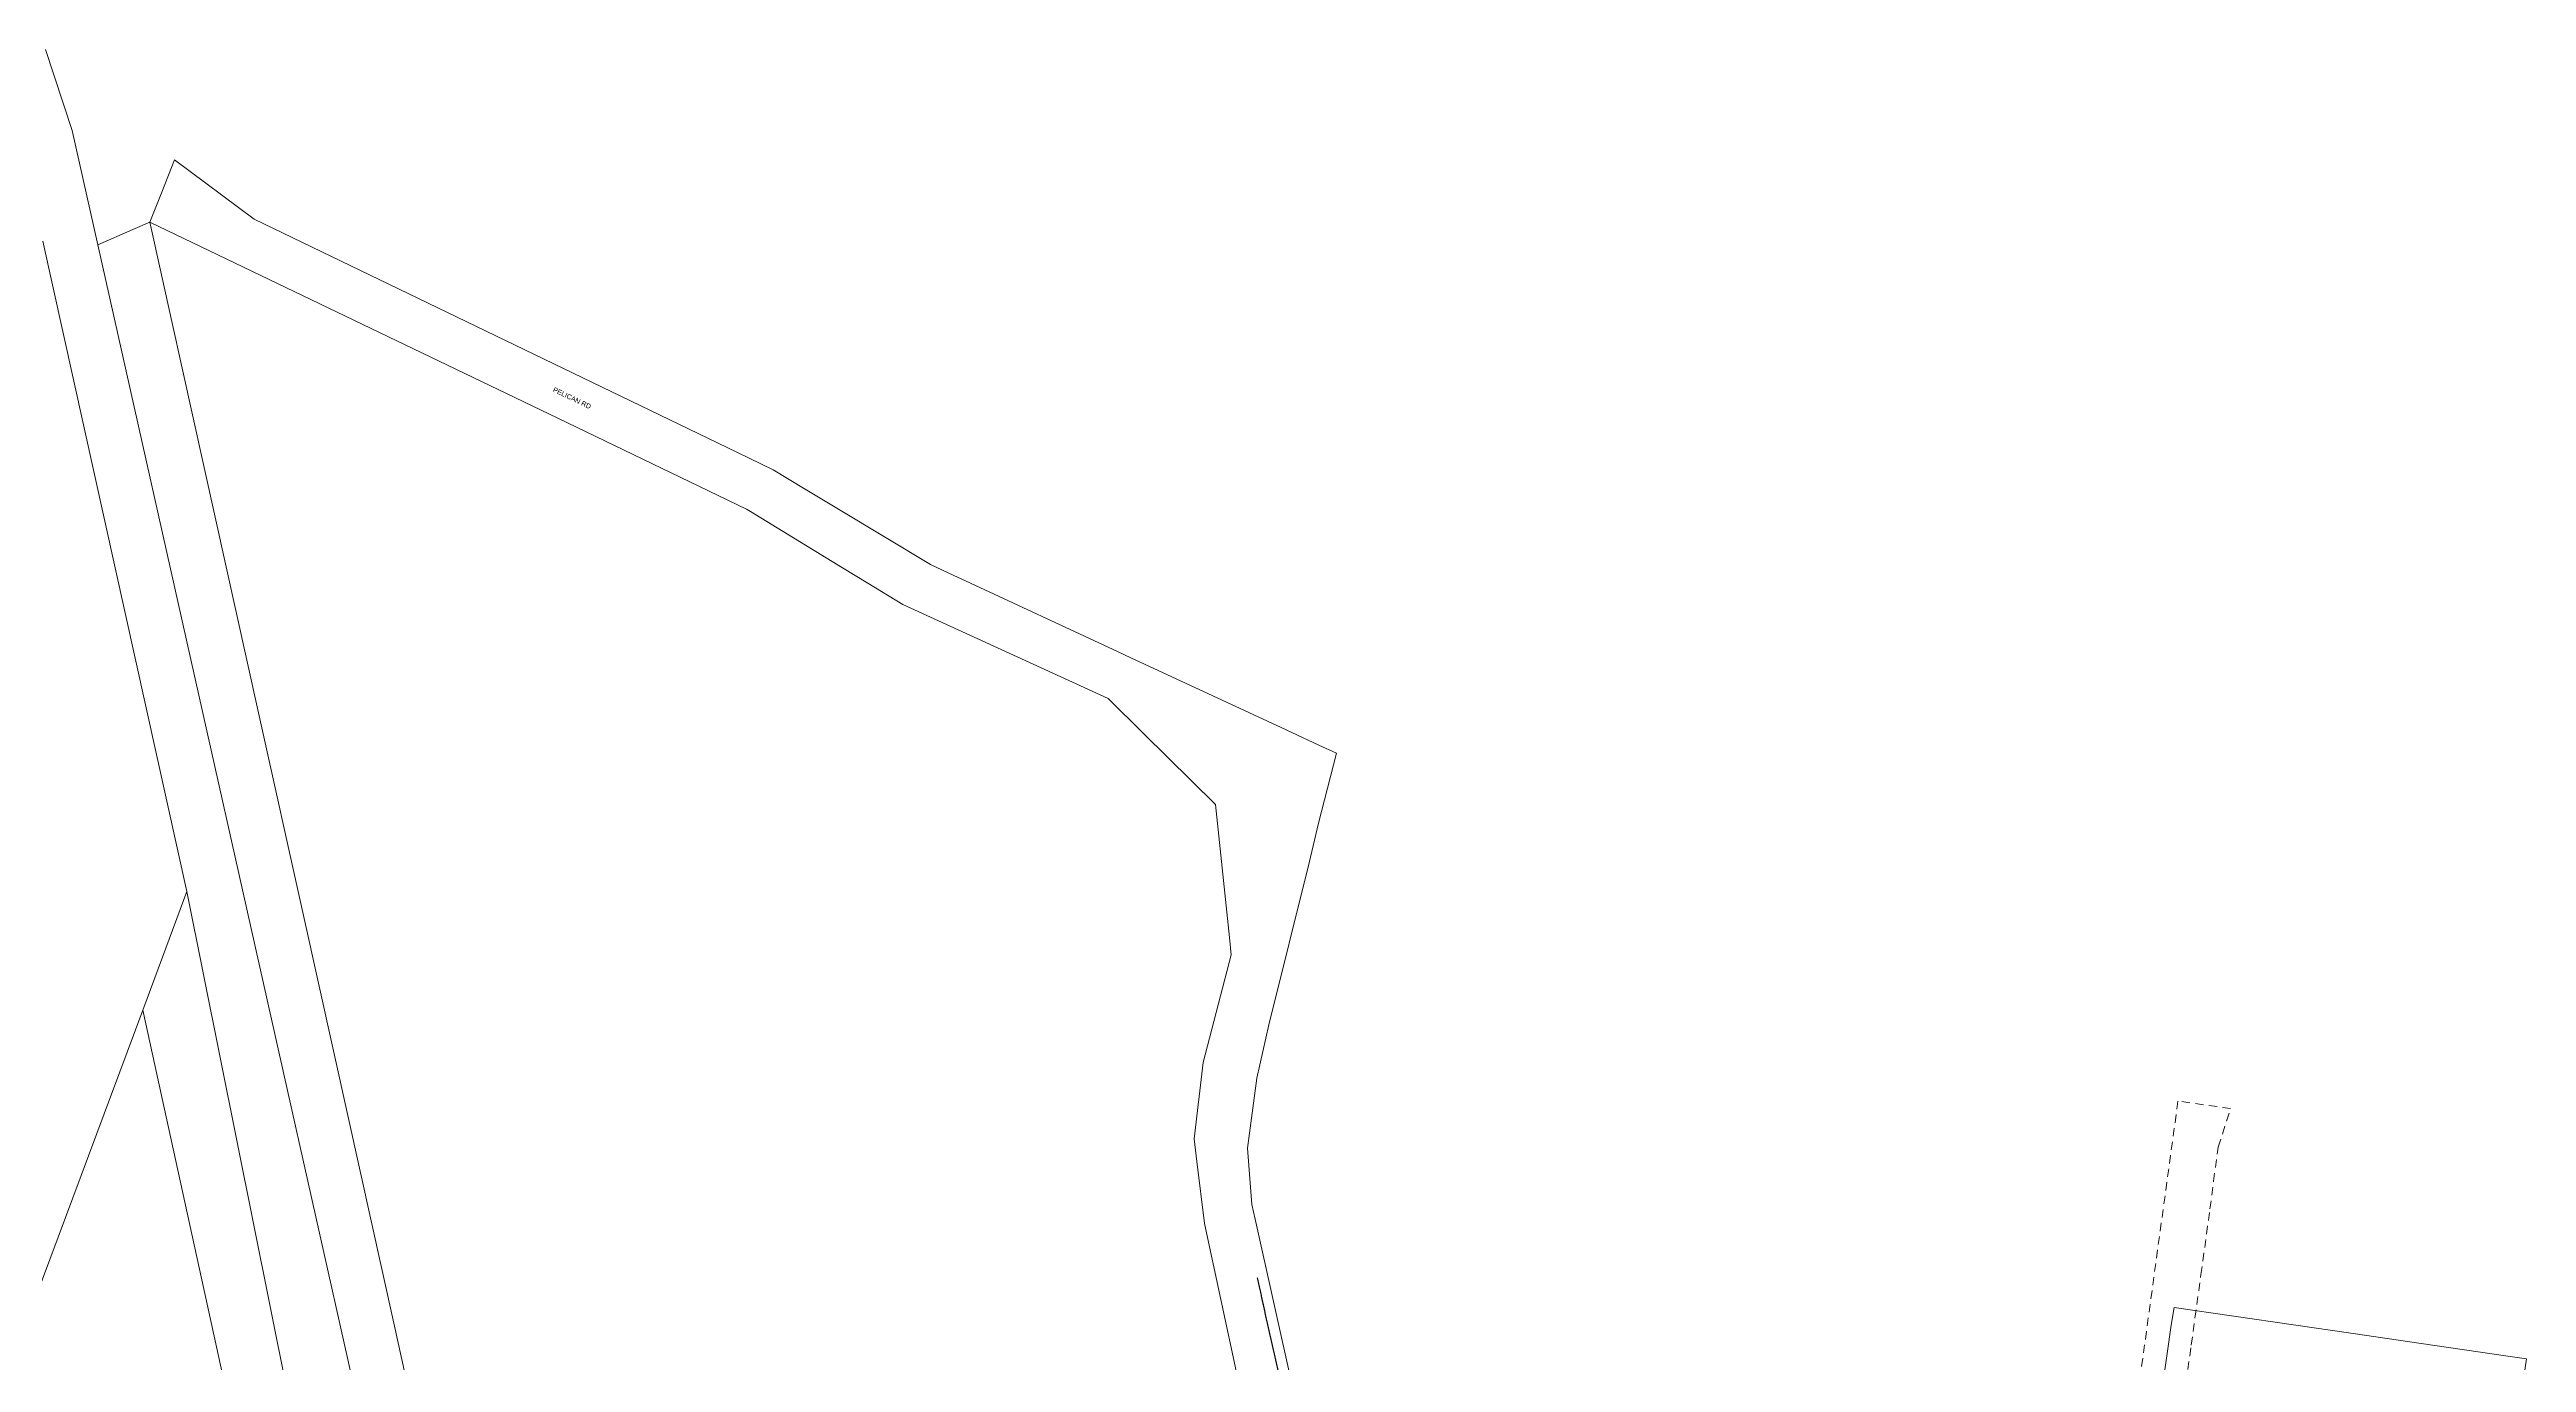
# Model space of a CAD drawing. Header units: metres. Extents: x 302094 to 304730, y 6265242 to 6268907.
# Drawn here: x 302990 to 303897, y 6268134 to 6268614 of the extents above; entities that cross this region are included whole.
import ezdxf

# ---------------------------------------------------------------- set-up
doc = ezdxf.new("R2010")
doc.units = ezdxf.units.M
doc.linetypes.add('Cable Exist OH', pattern=[1, 1, 0])
doc.linetypes.add('Dash', pattern=[5, 3, -2])
for name, color, linetype, lineweight in [('Cadastre Developer_SP_EXT', 9, 'Continuous', 5), ('Cadastre Land Parcels_SP_EXT', 7, 'Continuous', 5), ('Cadastre Roads_SP_EXT', 9, 'Continuous', 5)]:
    doc.layers.add(name, color=color, linetype=linetype, lineweight=lineweight)
doc.layers.add('Mains_HV_EXT', color=1, linetype='Continuous')
doc.styles.get("Standard").update_dxf_attribs({"font": 'arial.ttf'})

msp = doc.modelspace()

# ---------------------------------------------------------------- linework, layer by layer
at = {"layer": 'Cadastre Developer_SP_EXT', "linetype": 'Dash'}
msp.add_lwpolyline([(303768.62, 6268101.3), (303773.95, 6268139.99), (303777.53, 6268165.77), (303780.82, 6268189.86), (303782.09, 6268199.98), (303783.86, 6268212.45), (303788.35, 6268226.55), (303788.35, 6268226.55), (303769.11, 6268229.28), (303746.36, 6268063.34)], dxfattribs=at)
at = {"layer": 'Cadastre Land Parcels_SP_EXT', "linetype": 'Continuous'}
for points in [[(303113.96, 6268068.43), (303007.56, 6268542.58), (302998.18, 6268584.4), (302988.4, 6268614.02)], [(302987.53, 6268543.96), (303040.23, 6268305.98), (303089, 6268063)], [(303089, 6268063), (303040.23, 6268305.98), (303031.23, 6268281.89), (303024.05, 6268262.56), (303092.27, 6267950.95)], [(303853.74, 6266458.08), (303815.53, 6266508.3), (303812.49, 6266512.29), (303782.17, 6266552.14), (303776.09, 6266555.18), (303734.78, 6266575.83), (303685.19, 6266661.93), (303284.6, 6267477.49), (303236.57, 6267577.94), (303209.74, 6267633.01), (303165.76, 6267724.13), (303156.9, 6267743.59), (303145.52, 6267770.65), (303132.02, 6267805.04), (303124.54, 6267828.4), (303115.1, 6267859.52), (303112.3, 6267870.23), (303092.27, 6267950.95), (303092.27, 6267950.95), (303024.05, 6268262.56), (302944.71, 6268050.34)], [(303893.77, 6268115.16), (303896.68, 6268134.95), (303889.83, 6268135.95), (303858.17, 6268140.58), (303837.38, 6268143.62), (303833.22, 6268144.23), (303767.69, 6268153.69), (303766.66, 6268147.26), (303757.36, 6268081.61)]]:
    msp.add_lwpolyline(points, dxfattribs=at)
at = {"layer": 'Cadastre Roads_SP_EXT', "linetype": 'Continuous'}
for points in [[(303444.99, 6268124.75), (303431.3, 6268186.07), (303430.11, 6268191.43), (303428.53, 6268212.07), (303431.92, 6268237.61), (303436.25, 6268257.19), (303451.07, 6268316.47), (303454.49, 6268330.97), (303461.01, 6268356.61), (303454.62, 6268359.56), (303440.8, 6268365.97), (303385.73, 6268391.49), (303380.9, 6268393.74), (303323.65, 6268420.38), (303321.02, 6268421.61), (303312.46, 6268425.59), (303278.8, 6268445.87), (303266.59, 6268453.23), (303254.86, 6268460.3), (303246.02, 6268464.56), (303241.48, 6268466.75), (303064.86, 6268551.91), (303035.71, 6268573.66), (303031.01, 6268561.9), (303026.63, 6268550.89), (303175.99, 6268479.14), (303245.08, 6268445.91), (303246.52, 6268445.03), (303280.26, 6268424.36), (303289.43, 6268418.74), (303302.26, 6268410.92), (303377.49, 6268376.56), (303390.4, 6268363.82), (303416.8, 6268337.74), (303421.86, 6268289.16), (303422.55, 6268282.76), (303412.3, 6268243.43), (303408.95, 6268215.41), (303409.93, 6268207.17), (303412.73, 6268184.45), (303424.72, 6268128.89)], [(303132.61, 6268072.61), (303115.92, 6268148.01), (303099.33, 6268222.94), (303082.86, 6268297.19), (303066.42, 6268371.37), (303026.63, 6268550.89), (303020.45, 6268548.23), (303007.56, 6268542.58), (303113.96, 6268068.43)]]:
    msp.add_lwpolyline(points, dxfattribs=at)
at = {"layer": 'Mains_HV_EXT', "linetype": 'Cable Exist OH'}
msp.add_lwpolyline([(303432, 6268164.57), (303444.2, 6268109.95), (303457.69, 6268049.53), (303467.75, 6268004.5), (303489.42, 6267932.17)], dxfattribs=at)

# ---------------------------------------------------------------- texts
at = {"layer": 'Cadastre Roads_SP_EXT'}
msp.add_text('PELICAN RD', height=1.8, rotation=334.35693, dxfattribs=at).set_placement((303174.03, 6268488.95))

doc.saveas('drawing.dxf')
